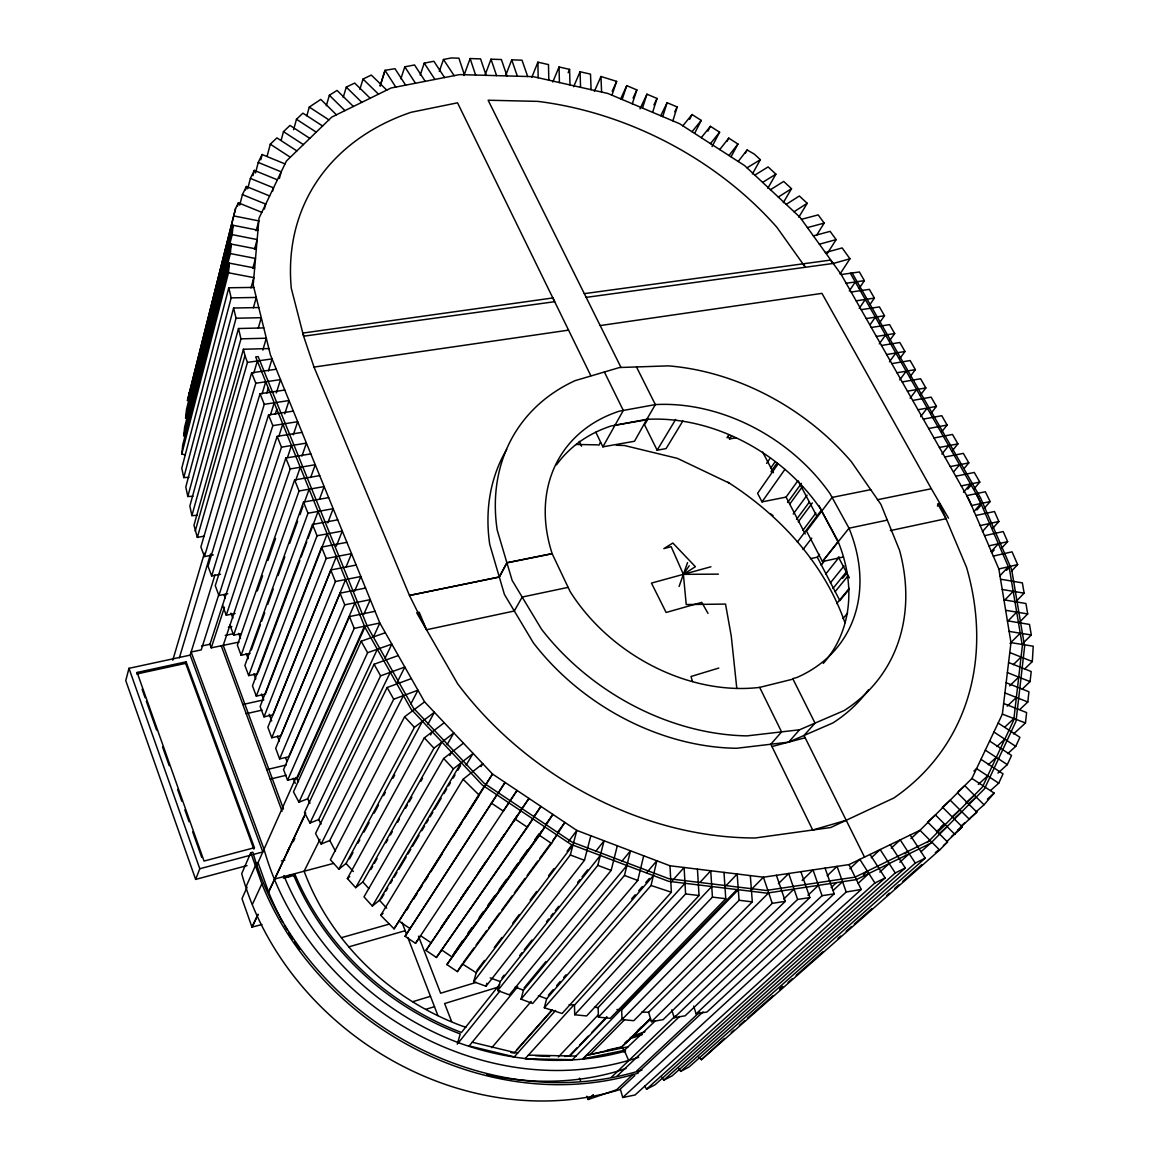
<?xml version="1.0" encoding="UTF-8"?>
<svg xmlns="http://www.w3.org/2000/svg" width="1159" height="1159" viewBox="0 0 1159 1159"><rect width="100%" height="100%" fill="white"/><g stroke="black" fill="none" stroke-linecap="round" stroke-linejoin="round"><path stroke-width="1.5" d="M1024.556 669.062L1032.321 661.543L1033.234 646.2L1010.981 642.637L998.855 568.968L968.938 499.471L841.217 274.538L800 217.284L744.643 165.621L679.493 123.665L607.838 93.459L533.285 76.668L459.616 74.596L390.989 88.026L331.764 117.088L286.374 161.072L259.036 218.08L253.198 284.882L270.409 354.857L379.833 623.02L424.585 701.861L492.517 774.024L576.834 830.424L669.989 865.773L763.419 877.204L848.996 864.6L920.014 830.308L971.923 778.457L1002.361 714.132L1010.981 642.637M185.208 454.734L181.746 454.154L228.482 272.785L229.424 263.151L254.676 268.004M231.264 244.085L184.629 427.106L183.673 436.059L230.351 253.575L231.264 244.085L256.342 248.968M233.075 225.281L186.512 409.344L185.57 418.196L232.177 234.64L233.075 225.281L257.979 230.192M181.746 454.154L182.716 445.085L229.424 263.151M1013.546 733.98L1025.454 722.97L1026.613 712.582L1003.651 703.484M1019.891 709.424L1027.801 701.992L1028.946 691.764L1006.157 682.709M1022.238 689.098L1030.076 681.622L1031.206 671.539L1008.591 662.528M235.567 208.533L187.454 400.536L235.567 208.533L238.377 202.811L261.789 212.329M669.989 865.773L671.365 892.242L562.115 1013.488L544.31 1007.765L651.054 885.49L656.834 860.789L646.751 872.568M626.889 865.527L523.448 990.177L521.043 999.174L532.676 1003.477L637.769 880.463L643.68 855.791M521.043 999.174L624.469 875.436L630.496 850.793L621.789 861.383M600.333 855.472L500.195 981.586L497.704 990.568L509.381 994.871L611.155 870.409L617.298 845.78M237.494 206.302L238.377 202.811M239.739 205.114L242.405 194.611L246.418 186.483L269.641 195.958M497.704 990.568L597.812 865.367L604.071 840.768L595.654 851.488M245.52 189.989L246.418 186.483M247.707 188.845L250.387 178.399L254.328 170.387L277.378 179.819M252.981 175.617L254.328 170.387M255.545 172.908L258.24 162.434L262.137 154.538L284.998 163.912M260.775 159.783L262.137 154.538M214.951 574.951L190.177 655.125L128.968 668.323L125.766 680.637L195.639 879.406L247.041 865.599M544.31 1007.765L546.657 998.754L653.386 875.552M572.952 845.114L476.233 972.734L473.669 981.702L486.012 986.266L584.455 860.311L590.829 835.74M253.821 287.403L228.772 287.78L181.775 468.207L183.788 477.595L188.946 477.32M267.077 156.407L270.293 144.165L276.914 137.878L296.863 150.902M183.788 477.595L231.177 297.877L228.772 287.78M473.669 981.702L570.329 854.98L576.834 830.424L568.692 841.275M258.776 307.541L233.596 308.019L185.802 487.026L187.816 496.516L193.002 496.226M137.11 672.452L136.69 674.002L185.643 663.354L186.121 661.818L137.11 672.452L204.042 861.065L254.429 847.707L186.121 661.818M256.139 230.786L258.79 220.891L233.973 215.965M281.144 140.297L283.477 131.633L289.996 125.433L309.815 138.356M264.382 209.069L265.73 204.114L242.405 194.611M254.502 249.388L257.153 239.551L232.177 234.64M187.816 496.516L236.045 318.232L233.596 308.019M272.626 191.177L273.524 187.859L250.387 178.399M252.836 268.251L255.502 258.457L230.351 253.575M263.788 327.925L238.493 328.519L189.859 506.048L191.901 515.625L197.102 515.32M279.377 178.486L281.202 171.836L258.24 162.434M293.604 129.692L296.472 119.276L302.89 113.162L322.579 125.983M250.967 288.055L253.835 277.624L228.482 272.785M191.901 515.625L240.956 338.848L238.493 328.519M306.845 115.784L309.279 107.092L320.797 99.399L336.429 114.799M253.386 307.801L256.284 297.443L231.177 297.877M268.859 348.555L243.433 349.25L193.959 525.259L197.334 537.399L204.375 536.124M486.012 986.266L486.867 983.267M195.205 531.126L244.955 355.581L243.433 349.25M197.334 537.399L247.461 362.39L244.955 355.581M258.327 327.983L261.268 317.696L236.045 318.232M326.345 105.701L329.359 95.27L337.037 90.431L353.394 106.469M276.277 369.228L251.633 372.792L200.884 546.961L204.462 556.581L213.285 554.944M457.269 1044.187L460.253 1033.944C386.599 1006.084 324.259 948.453 293.807 875.494L294.676 873.727C325.201 946.816 387.671 1004.534 461.456 1032.452L499.674 984.426M253.792 373.111L257.341 360.985M262.818 350.119L266.324 338.211L240.956 338.848M172.778 660.224L204.404 553.22M204.462 556.581L255.82 383.238L251.633 372.792M343.18 97.53L346.28 87.128L354.668 83.071L370.185 98.24M179.355 657.848L210.576 553.944M284.781 390.047L260.036 393.756L208.04 566.244L211.648 575.951L220.514 574.256M268.41 370.996L272.061 358.899L247.461 362.39M262.064 393.901L265.73 381.789M266.715 393.321L268.308 388.135M359.87 89.359L363.013 79.058L371.3 75.06L386.744 90.098M211.648 575.951L264.281 404.317L260.036 393.756M672.872 120.884L677.16 106.961L667.106 102.702L660.789 115.683M293.357 411.097L268.54 414.936L215.27 585.701L218.921 595.494L227.801 593.756M276.335 392.988L280.521 379.616L255.82 383.238M270.467 414.806L274.234 402.81M662.745 116.61L667.106 102.702M275.205 414.357L276.827 409.228M218.935 594.06L201.217 649.924L191.134 652.01L264.02 849.243C307.265 1002.636 484.491 1108.931 638.71 1057.298M380.138 85.752L385.02 70.337L394.987 68.685L405.65 85.158M380.239 85.969L385.02 70.337M218.921 595.494L272.829 425.628L268.54 414.936M652.618 112.336L657.037 98.457L646.954 94.183L640.014 108.874M239.015 642.086L211.257 647.838L209.953 644.274L277.146 436.363L302.05 432.379M284.781 413.806L289.055 400.55L264.281 404.317M278.928 436.059L282.81 424.049M211.257 647.838L224.455 607.244M642.463 108.062L646.954 94.183M400.869 78.769L404.795 66.816L414.545 64.962L425.223 81.333M235.161 613.444L226.251 615.241L281.478 447.171L277.146 436.363M632.307 103.774L636.856 89.924L626.758 85.65L620.731 98.79M293.299 434.842L297.689 421.702L272.829 425.628M310.815 453.879L285.838 458.022L223.223 645.36L283.477 809.054M287.461 457.53L291.488 445.534M622.122 99.486L626.758 85.65M420.21 75.045L424.237 63.122L433.872 61.282L444.578 77.537M241.101 633.64L233.654 635.161L290.214 468.946L285.838 458.022M611.938 95.183L616.646 81.376L600.956 76.494L594.379 91.387M301.934 456.095L306.425 443.1L281.478 447.171M319.696 475.625L294.618 479.927L237.378 645.201L241.13 655.284L250.098 653.401M257.298 590.96L262.6 575.719M267.903 560.463L275.552 538.428M295.559 480.811L300.268 467.251M439.29 71.423L443.462 59.471L451.416 57.95L458.921 58.182L464.368 74.727M241.13 655.284L299.051 490.967L294.618 479.927M679.087 586.468L687.562 562.564M310.641 477.595L315.248 464.73L290.214 468.946M328.663 497.617L303.513 502.064L244.897 665.425L248.678 675.61L257.675 673.669M251.315 650.011L260.442 624.629M261.659 621.238L264.701 612.778M267.743 604.317L273.22 589.076M278.088 575.545L284.795 556.914M289.663 543.383L297.573 521.376M300.007 514.596L303.05 506.135M304.266 502.745L309.134 489.214M463.948 75.552L470.119 58.544L480.579 58.877L486.114 75.349M248.678 675.61L307.99 513.234L303.513 502.064M319.449 499.312L324.172 486.592L299.051 490.967M337.733 519.84L312.495 524.462L252.474 685.853L256.298 696.124L265.324 694.14L327.171 533.864M258.298 671.988L299.848 560.434M301.108 557.044L306.773 541.832M308.033 538.457L318.102 511.409M485.288 74.451L491.01 59.196L501.383 59.529L507.005 75.929M256.298 696.124L317.03 535.748L312.495 524.462M327.765 522.854L333.184 508.7L307.99 513.234M346.903 542.325L321.579 547.106L260.138 706.468L264.006 716.856L273.046 714.813L336.342 556.566M505.846 75.045L511.713 59.862L521.999 60.181L527.693 76.523M195.639 879.406L199.783 868.743L128.968 668.323M264.006 716.856L326.157 558.522L321.579 547.106M336.327 546.121L342.311 531.054L317.03 535.748M356.175 565.056L330.764 569.996L267.874 727.287L271.771 737.776L280.855 735.675L345.628 579.529M531.836 77.291L537.906 62.18L548.482 64.585L548.815 80.174M271.771 737.776L335.4 581.543L330.764 569.996M346.092 566.896L351.525 553.654L326.157 558.522M365.563 588.048L340.065 593.162L275.697 748.323L279.623 758.913L288.736 756.755L355.002 602.752M552.8 82.014L559.044 66.976L569.562 69.366L570.011 84.94M568.156 72.698L569.562 69.366M279.623 758.913L344.745 604.839L340.065 593.162M354.596 591.22L360.855 576.516L335.4 581.543M573.647 86.708L580.051 71.757L590.51 74.133L591.09 89.692M375.052 611.286L349.467 616.574L283.578 769.562L287.562 780.268L296.69 778.051L364.491 626.237M641.985 1070.032C481.086 1120.652 297.805 1012.184 252.865 852.198L250.779 852.734L241.709 873.654C284.853 1030.018 462.89 1137.457 620.427 1089.46M254.429 847.707L253.835 849.069L185.643 663.354M287.562 780.268L354.205 628.395L349.467 616.574M363.883 614.14L370.286 599.638L344.745 604.839M246.201 886.389L255.4 865.686M247.099 887.214L241.985 898.674L251.981 927.128L261.934 924.534M256.588 865.903L295.994 777.486M298.471 781.644L297.008 778.891L364.868 627.164L255.69 356.929L258.153 356.581L367.374 626.468L413.372 707.961L484.013 783.194L571.851 841.985L668.902 878.739L766.186 890.474L855.154 877.102L928.808 841.159L982.455 787.019L1013.748 720.072L1022.354 645.838L1009.532 569.475L978.616 498.153L850.329 273.249M385.339 632.727L361.159 641.231L293.473 791.858L298.95 802.202L307.613 798.812L377.327 649.257M612.184 91.257L616.646 81.376M373.27 637.334L379.833 623.02L354.205 628.395M298.95 802.202L367.606 652.72L391.8 644.114L385.078 658.24M252.488 904.208L261.876 883.81L250.779 852.734M990.641 790.438L998.739 783.194L1003.042 773.879L980.963 759.348M997.942 773.082L1007.301 764.636L1011.546 755.451L989.627 741.05M1007.75 753.625L1015.733 746.353L1019.906 737.312L998.16 723.042M633.046 98.109L636.856 89.924M289.257 848.2L287.07 852.894L289.199 848.069M398.29 655.545L374.082 664.252L304.469 812.589L309.989 823.02L318.653 819.572L390.322 672.307M251.981 927.128L258.008 914.335M268.54 891.952L305.701 813.024M252.039 927.243L258.066 914.465M282.753 922.1A272.785 235.885 35.7 0 1 268.613 892.082L305.034 814.719M293.27 841.709L294.806 838.45M188.975 393.466L190.931 389.352M653.922 104.962L657.037 98.457M283.448 878.232L284.303 876.479M309.989 823.02L380.601 675.856L404.824 667.048L397.131 682.506M288.634 876.856L289.489 875.088M411.373 678.594L387.135 687.504L315.552 833.495L321.13 844.027L329.793 840.507L403.448 695.588M674.77 111.815L677.16 106.961M319.985 839.348L304.122 871.22C330.837 942.948 390.945 999.942 462.499 1026.164L465.961 1027.178M321.13 844.027L393.712 699.21L417.964 690.199L410.851 703.904M689.648 119.348L692.082 114.524L701.238 120.42L694.676 133.256M707.932 131.112L710.409 126.317L719.594 132.213L712.046 146.57M424.585 701.861L404.592 716.784L330.373 859.775L338.863 869.134L346.063 863.469L422.456 721.275M338.863 869.134L414.444 727.316L434.393 712.278L427.874 724.274M727.07 141.297L728.765 138.124L737.95 144.035L731.068 156.769M349.554 858.906L352.959 852.575M358.073 843.086L359.768 839.927M364.027 832.017L369.142 822.542M374.241 813.053L378.5 805.143M383.6 795.654L385.31 792.495M392.959 778.269L394.668 775.11M441.956 742.05L362.854 881.956L355.683 887.678L347.367 878.522L424.324 737.863L444.23 722.723M745.396 153.118L747.135 149.946L754.451 154.205L760.347 159.71L752.408 173.922M430.583 734.951L432.321 731.778M598.812 445.317L600.536 442.216M595.827 432.22L602.883 446.838L623.31 410.445L604.375 371.996M355.683 887.678L433.973 748.178L453.821 732.923L447.07 744.744M370.88 869.511L372.662 866.367M374.444 863.223L377.11 858.5M386.019 842.767L387.801 839.623M390.482 834.9L392.264 831.756M397.609 822.325L399.391 819.167M405.621 808.156L407.403 805.012M409.185 801.869L411.865 797.146M420.775 781.412L422.557 778.269M767.794 188.28L775.893 174.169L768.113 166.925L754.813 175.11M463.455 743.151L443.651 758.508L363.998 896.863L372.343 906.063L379.486 900.268L461.296 762.665M449.808 755.451L451.619 752.336M556.523 464.831A166.563 128.026 33.7 0 1 611.054 426.005L646.809 419.312L655.357 404.592L636.479 366.939M646.809 419.312L634.509 441.26L602.883 446.838M648.185 418.616L644.563 424.846L657.139 450.199L666.092 448.591L682.897 420.934M783.267 202.709L791.51 188.7L783.687 181.427L770.46 189.714M372.343 906.063L453.357 768.866L473.118 753.422L466.135 765.041M381.268 898.819L384.035 894.183M385.875 891.083L387.729 887.997M390.482 883.346L392.336 880.26M394.176 877.16L396.943 872.524M398.783 869.424L406.157 857.052M407.997 853.951L410.764 849.315M412.604 846.215L419.051 835.378M421.818 830.742L424.571 826.106M426.425 823.006L428.265 819.906M430.105 816.82L432.872 812.169M434.712 809.083L441.159 798.247M443.926 793.611L446.693 788.96M448.533 785.874L450.373 782.774M453.14 778.138L454.98 775.038M457.747 770.402L460.514 765.751M657.139 450.199L675.668 419.428M798.797 217.211L807.2 203.289L799.348 195.987L786.164 204.39M484.201 786.309L394.06 928.852L380.717 915.291L463.093 779.268L482.796 763.709L481.028 766.592M816.544 235.378L824.165 223.107L818.211 214.893L801.463 219.326M394.06 928.852L492.517 774.024L485.302 785.454M406.823 909.945L408.736 906.889M413.546 899.268L417.385 893.183M419.312 890.126L422.195 885.563M425.078 880.985L427.961 876.421M430.844 871.843L442.361 853.56M452.937 836.798L456.776 830.699M458.703 827.656L461.586 823.078M464.469 818.515L478.884 795.654M827.425 253.314L836.132 239.623L830.134 231.351L813.386 235.885M544.875 826.918L446.881 964.549L457.356 971.619L551.539 843.419L564.853 822.412L557.856 831.974M457.356 971.619L462.296 963.882L476.233 972.734M446.881 964.549L539.471 835.335L552.886 814.4L545.99 824.049M728.91 434.697L727.012 437.638L728.721 437.334L729.562 438.971L735.936 437.827M508.83 802.796L415.516 943.339L405.071 936.284L505.092 782.441L497.747 793.785M405.071 936.284L496.834 794.77M729.562 438.971L731.474 436.045M520.84 810.836L425.961 950.409L436.421 957.479L527.417 827.265L540.92 806.403L534.154 816.124M840.058 273.959L849.938 258.79L842.144 247.925L825.396 252.575M436.421 957.479L532.85 818.877M425.961 950.409L528.968 798.406L521.362 809.59M415.516 943.339L420.572 935.704L431.003 942.731M509.554 801.695L517.03 790.424L503.325 811.126L491.286 803.071M849.301 290.981L855.299 281.956M859.341 288.156L864.368 280.652L859.399 271.974L841.217 274.538M859.21 308.424L865.28 299.471M440.521 928.345L449.649 914.929M460.804 898.544L468.917 886.621M478.059 873.205L486.172 861.282M495.299 847.881L504.426 834.466M512.539 822.542L516.61 816.588M441.347 927.475L449.431 915.596M460.543 899.283L469.641 885.925M478.739 872.568L486.823 860.688M495.922 847.345L504.006 835.465M513.104 822.108L517.146 816.182M736.805 688.432L731.257 636.059L725.534 604.085L686.215 604.534L683.39 574.342L689.243 565.751M870.308 304.078L874.379 298.109L869.366 289.359L851.141 292.025M766.592 463.383L769.677 458.921M770.619 468.265L774.719 462.34M870.235 324.549L875.364 317.146M770.981 471.742L777.167 462.847M778.24 463.658L757.595 493.299L762.014 501.89L786.077 497.095L797.667 481.028M879.319 323.144L884.491 315.741L879.42 306.903L861.166 309.67M762.014 501.89L784.889 469.409M879.275 343.861L885.548 334.994M889.446 340.876L894.676 333.546L889.576 324.621L871.278 327.49M462.412 940.934L453.097 954.9L542.021 830.67M467.656 933.603L471.858 927.722M479.203 917.45L483.404 911.582M487.606 905.701L494.951 895.429M499.152 889.561L506.497 879.275M510.699 873.408L518.044 863.136M520.145 860.195L527.49 849.924M534.835 839.652L539.036 833.77M787.642 502.455L801.434 483.404M889.46 361.796L895.82 353.002M789.801 504.035L802.506 486.534M899.659 358.783L904.976 351.496L899.819 342.499L881.492 345.469M463.354 962.434L473.988 947.946M476.117 945.049L486.737 930.561M488.866 927.678L499.5 913.191M501.63 910.293L512.249 895.806M514.379 892.908L525.013 878.421M527.142 875.523L537.762 861.05M539.891 858.153L550.525 843.665M552.64 840.768L556.899 834.973M793.22 514.031L807.084 495.154M796.552 519.362L809.446 501.934M899.746 379.906L906.193 371.184M798.29 521.825L812.329 502.934M909.945 376.892L915.364 369.634L910.148 360.55L891.793 363.622M802.825 530.431L815.864 513.075M797.334 542.064L821.383 510.163L818.906 505.498M476.871 970.503L484.476 960.449M494.256 947.511L501.876 937.457M512.742 923.1L519.261 914.48M530.127 900.108L536.646 891.488M548.598 875.682L554.031 868.511M567.084 851.271L571.43 845.519M910.134 398.189L916.668 389.54M920.362 395.118L925.853 387.932L920.594 378.761L902.195 381.934M803.042 549.525L811.778 538.08M738.211 161.478L747.135 149.946M920.608 416.632L927.229 408.069M810.416 558.667L817.298 557.189L819.529 554.335M930.88 413.531L936.429 406.403L931.126 397.146L912.698 400.434M728.968 155.523L737.95 144.035M870.713 489.649L832.09 497.414L806.592 531.213L822.455 561.55L849.011 528.2L887.316 520.116M821.137 565.23L824.484 560.97M719.725 149.569L728.765 138.124M501.934 977.95L504.151 975.139M519.739 955.48L521.956 952.684M524.187 949.873L531.967 940.05M546.44 921.796L548.656 918.986M550.887 916.175L553.118 913.379M555.335 910.568L558.681 906.352M577.588 882.492L579.819 879.681M582.035 876.87L587.599 869.858M825.759 574.038L839.261 557.073M710.481 143.629L719.594 132.213M941.485 432.119L947.12 425.049L941.76 415.704L923.303 419.109M283.883 875.596C315.552 952.51 380.92 1013.444 458.457 1042.694L500.022 990.916M830.409 582.861L843.998 565.983M701.253 137.689L710.409 126.317M832.944 588.453L846.548 571.662M941.876 454.067L948.685 445.664M842.593 578.269L846.012 574.082M692.024 131.735L701.238 120.42M835.074 591.742L847.62 576.342M952.205 450.88L957.913 443.883L952.495 434.451L934.009 437.972M517.725 986.686L469.163 1045.954L514.292 1056.863L555.581 1010.46M682.81 125.809L692.082 114.524M836.74 603.578L849.286 588.337M839.768 600.652L848.953 589.511M524.056 987.932L545.889 961.579M953.77 471.699L959.551 464.745M964.172 468.439L968.808 462.89L963.346 453.372L944.817 457.008M842.999 618.573L847.635 613.039M937.385 506.077L939.587 503.455L966.563 567.403A310.684 239.536 33.7 0 1 893.806 798.015L830.713 827.526L755.233 837.971A310.684 239.536 33.7 0 1 457.718 683.868L416.733 612.792L419.196 612.271L426.512 629.757L514.306 610.996L522.173 597.059L568.127 587.367M963.506 492.271L970.547 483.998M491.764 1047.722L531.17 1001.405M967.707 489.127L971.228 484.998M973.937 488.939L979.804 482.086L974.284 472.466L955.74 476.219M548.41 995.146L553.104 989.728M556.624 985.657L560.13 981.586M563.651 977.515L565.998 974.806M631.669 898.848L635.19 894.791M638.71 890.72L642.231 886.649M645.751 882.579L649.272 878.508M973.821 511.698L980.949 503.513L976.066 493.691M975.907 811.966L984.02 804.781L994.176 793.118L971.923 778.457M976.878 509.946L980.442 505.846M984.194 508.352L990.148 501.572L985.338 491.764L966.751 495.632L971.532 505.512L990.148 501.572M506.686 449.46A217.356 167.215 33.7 0 0 489.735 544.44L504.426 594.451L533.328 642.796A217.356 167.215 33.7 0 0 736.53 748.279L788.627 742.137L799.536 729.793L844.129 710.568A219.732 167.939 33.6 0 0 899.587 550.395L880.941 504.426L851.416 461.775A219.732 167.939 33.6 0 0 668.424 365.867L619.529 367.519L575.125 380.645A219.732 167.939 33.6 0 0 497.182 529.996L512.133 580.384L541.456 629.134A219.732 167.939 33.6 0 0 746.976 735.878L799.536 729.793M516.711 1049.822L551.409 1010.605M552.481 1009.822L514.19 1053.067L510.829 1052.502M982.397 531.619L989.612 523.52M672.553 880.478L684.114 867.497L685.592 893.937L574.705 1014.762L586.584 1015.95L699.036 895.53L697.443 869.134M992.828 528.214L998.841 521.507L994.48 511.51L975.835 515.509M574.212 1004.549L525.099 1058.761L572.445 1059.703L621.021 1009.561M574.705 1014.762L574.487 1005.172L684.998 883.317M991.075 551.742L998.377 543.73M991.727 552.655L994.176 549.989M1001.506 548.337L1007.635 541.659L1003.216 531.561L984.527 535.69M700.05 882.347L710.742 870.757L712.423 897.124L598.421 1017.153L610.228 1018.341L725.766 898.703L723.984 872.379M999.724 575.994L1008.344 566.765M1006.548 570.286L1009.011 567.649M598.421 1017.153L598.145 1007.591L711.742 886.534M1011.445 571.199L1017.645 564.621L1012.053 551.829L993.306 556.088M558.392 1056.936L598.189 1014.907M726.215 885.505L737.167 874.002L739.065 900.282L622.006 1019.529L633.741 1020.717L752.307 901.861L750.322 875.61M1004.433 600.478L1013.198 591.336M569.634 1055.516L577.066 1047.779M579.543 1045.201L588.207 1036.16M591.93 1032.292L606.794 1016.805M606.939 1017.385L569.779 1056.081L564.897 1056.443M620.485 1009.88L736.979 889.561M1015.342 602.245L1024.136 593.162L1022.368 582.876L1000.536 579.196M622.006 1019.529L621.659 1009.996L738.312 889.721M1007.852 621.166L1016.689 612.126M624.31 1050.358L582.89 1058.862L623.267 1017.689M698.964 1057.182L701.354 1059.732L939.63 850.025L947.511 841.985L927.953 822.368M946.787 841.608L962.274 826.932L942.832 807.519M957.421 830.235L976.82 812.111L957.479 792.872M750.931 889.909L763.419 877.204L772.242 903.339L651.43 1021.687L648.62 1012.271L768.707 892.85M586.947 1054.704L590.293 1054.487L624.542 1019.732M1018.833 622.905L1027.7 613.937L1025.918 603.506L1003.94 599.869M1010.04 643.404L1020.239 633.191M701.354 1059.732L724.52 1038.464M582.89 1058.862L586.454 1055.313L628.048 1046.809M778.486 883.636L788.685 873.495L797.624 899.442L674.176 1017.718L671.8 1009.909M1023.6 642.622L1031.307 634.987L1029.496 624.426L1007.388 620.818M624.715 1043.303L627.265 1040.782M637.508 1030.699L641.347 1026.917M590.293 1054.487L621.05 1047.519L650.489 1018.529M625.831 1042.941L650.17 1018.978M650.358 1019.413L621.05 1047.519M1013.314 664.643L1021.065 657.052M802.129 880.492L813.01 869.902L822.05 895.704L696.095 1013.879L693.69 1006.113M783.701 899.065L794.031 889.025M776.429 875.291L785.309 901.34L663.136 1019.645L651.43 1021.687M1009.663 685.867L1018.732 677.102M586.845 1096.226L588.192 1099.5L593.336 1094.589M611.3 1077.348L675.175 1016.11M616.704 1076.436L679.609 1016.472M827.207 875.755L837.059 866.367L846.215 891.995L622.745 1097.515L620.311 1089.054L634.77 1075.581M655.516 1020.688L624.324 1050.344L628.7 1060.673M807.982 895.284L818.428 885.346M1007.214 706.164L1016.371 697.457M800.883 871.698L809.88 897.573L685.157 1015.791L674.176 1017.718M849.822 868.772L859.833 859.37L874.9 882.984L646.548 1089.199L644.795 1086.113M831.148 887.548L836.378 882.636M615.806 1090.503L633.104 1074.306M636.769 1070.988L699.732 1012.024M1004.679 727.2L1013.922 718.551M637.392 1073.133L703.064 1011.85M833.335 890.3L842.535 881.695M871.293 857.805L880.159 849.547L895.226 872.959L663.687 1080.246L661.934 1077.189M825.063 868.134L834.176 893.85L706.976 1011.981L696.095 1013.879M996.856 746.541L1004.824 739.181M973.937 771.054L976.573 768.605L998.739 783.194M891.242 848.142L900.224 839.869L915.277 863.078L680.637 1071.394L678.884 1068.352M863.354 874.828L867.352 871.148M858.182 883.303L868.859 873.509M958.116 791.698L964.723 785.643L984.02 804.781M988.308 764.723L996.305 757.392M942.296 807.388L950.177 800.159L969.576 819.5M927.577 822.093L935.414 814.922L954.915 834.437M910.931 838.609L920.014 830.308L939.63 850.025M879.826 872.075L889.185 863.571M848.996 864.6L861.238 889.46L635.074 1094.98L622.745 1097.515M978.297 784.397L987.656 775.907M905.063 853.864L907.729 851.445M899.862 862.209L909.236 853.763M966.041 802.723L974.357 795.19M941.036 826.758L943.73 824.339M951.8 817.081L959.869 809.822M936.458 831.669L944.498 824.44M870.032 854.444L885.099 877.957L655.139 1084.708L646.548 1089.199M937.095 831.901L945.15 824.657M969.301 803.419L976.284 797.117M927.113 842.564L929.808 840.145M955.074 817.79L961.811 811.749M939.036 833.843L947.106 826.613M921.028 851.72L931.764 842.129M890.228 844.694L905.28 868.004L672.191 1075.813L663.687 1080.246M987.425 799.102L994.176 793.118M961.927 825.295L964.636 822.904M970.054 818.109L976.82 812.111M910.148 835.074L925.201 858.182L689.054 1067.004L680.637 1071.394M951.452 836.494L962.274 826.932M779.964 988.757L782.673 986.352M731.286 1032.51L733.98 1030.119M739.399 1025.367L744.802 1020.601M747.497 1018.225L773.183 995.595M779.935 989.641L782.644 987.265M788.048 982.499L792.09 978.92M796.146 975.356L823.18 951.539M838.044 938.442L840.753 936.052M846.157 931.3L851.561 926.534M854.255 924.143L871.829 908.67M886.693 895.574L889.402 893.198M894.806 888.431L898.862 884.853M902.919 881.289L921.825 864.614M935.342 852.705L938.051 850.329M943.455 845.563L947.511 841.985M380.717 915.291L383.093 913.35M347.367 878.522L349.772 876.624M794.06 211.749L807.2 203.289M683.39 574.342L695.386 566.708L672.857 543.035L663.832 548.627L671.162 546.686L683.39 574.342L718.392 574.14M778.297 197.044L791.51 188.7M762.622 182.398L775.893 174.169M747.004 167.838L760.347 159.71M874.9 882.984L885.099 877.957M895.226 872.959L905.28 868.004M915.277 863.078L925.201 858.182M788.627 742.137L832.886 722.941A217.356 167.215 33.7 0 0 868.468 689.88M588.192 1099.5L615.415 1090.17M625.976 1068.41L617.718 1071.191A272.785 235.885 35.7 0 1 486.794 1074.726M630.337 1037.638L641.985 1033.785M630.192 1038.652L642.057 1034.726M633.292 1035.653L644.94 1031.814M425.831 1009.33L434.48 1006.664M497.385 987.352L444.621 1003.549L451.561 1021.441M718.768 668.062L691.01 676.494L692.488 681.521M412.821 1001.68L430.496 996.305M476.306 982.354L440.608 993.22L418.5 936.211M846.2 820.297L812.72 830.018L770.822 744.237L781.572 731.88L759.667 687.388A168.49 128.663 33.6 0 1 570.127 591.568L552.191 553.77L506.947 562.868L499.326 577.081L409.475 595.451L314.017 367.084L303.615 336.197L291.286 288.258A291.764 211.996 27 0 1 411.054 112.293L457.53 102.818L590.8 375.646M348.859 946.845L405.201 930.706M341.557 937.645L389.381 924.071M833.263 263.484L849.938 258.79M819.384 244.216L836.132 239.623M710.916 566.78L651.459 583.093L666.121 612.474L701.774 602.361L708.004 613.372M807.417 227.599L824.165 223.107M254.908 863.484L258.051 862.629L268.584 892.082M199.783 868.743L251.691 854.907M253.285 854.487L262.818 851.952L190.177 655.125M285.172 877.783L293.807 875.494M771.952 746.555L805.157 737.747M274.77 879L333.517 863.412M281.434 860.92L284.882 860.021M759.667 687.388L792.988 679.116M270.264 779.109L286.215 775.255M266.787 769.634L286.201 764.998M998.855 568.968L1017.645 564.621M988.902 545.86L1007.635 541.659M246.215 713.683L262.021 710.134M242.839 704.498L263.803 699.848M607.186 1050.141L620.876 1047.084M637.943 1073.22C488.243 1118.029 319.044 1026.497 261.876 883.81M980.166 525.578L998.841 521.507M843.477 556.957L822.455 561.55L837.957 541.804L821.731 511.148M625.585 1051.039C570.75 1066.483 511.742 1062.064 458.457 1042.694M890.344 530.605L946.019 518.696L937.718 503.846L939.587 503.455M201.594 645.998L209.953 644.274M877.45 499.746L931.343 488.736L948.497 518.16M225.252 635.393L234.089 633.582M961.231 485.911L979.804 482.086M228.352 627.222L231.872 626.497M950.264 466.584L968.808 462.89M939.398 447.461L957.913 443.883M928.649 428.511L947.12 425.049M917.986 409.75L936.429 406.403M907.439 391.163L925.853 387.932M648.62 1012.271L641.796 1012.053M615.009 425.237L647.012 419.746M896.979 372.763L915.364 369.634M846.215 891.995L861.238 889.46M886.635 354.524L904.976 351.496M876.378 336.458L894.676 333.546M866.208 318.551L884.491 315.741M772.242 903.339L785.309 901.34M797.624 899.442L809.88 897.573M822.05 895.704L834.176 893.85M856.139 300.818L874.379 298.109M314.017 367.084L568.562 330.141M600.174 325.563L821.963 293.372L931.343 488.736M846.171 283.26L864.368 280.652M586.164 297.385L832.988 263.47L830.481 260.094L584.31 293.647M576.24 444.462L597.609 444.868M528.403 1055.125L575.951 1056.095M616.298 445.244L624.44 445.505L677.407 458.37L728.866 482.912M535.472 1055.69L549.583 1056.457M569.098 1004.621L574.487 1005.172M594.77 1007.243L598.145 1007.591M616.965 1009.518L621.659 1009.996M685.592 893.937L699.036 895.53M712.423 897.124L725.766 898.703M739.065 900.282L752.307 901.861M1009.127 631.394L1031.307 634.987M1005.65 610.3L1027.7 613.937M1002.231 589.496L1024.136 593.162M472.206 1042.231L517.551 1053.212M651.054 885.49L671.365 892.242M490.214 977.892L500.195 981.586M515.147 987.106L523.448 990.177M538.37 995.682L546.657 998.754M570.329 854.98L584.455 860.311M597.812 865.367L611.155 870.409M624.469 875.436L637.769 880.463M1002.361 714.132L1025.454 722.97M1007.374 672.582L1030.076 681.622M1004.925 692.923L1027.801 701.992M1009.793 652.546L1032.321 661.543M309.279 107.092L328.895 119.87M296.472 119.276L316.219 132.14M283.477 131.633L303.368 144.6M270.293 144.165L290.315 157.247M993.9 732.01L1015.733 746.353M985.309 750.163L1007.301 764.636M515.364 819.196L527.417 827.265M539.471 835.335L551.539 843.419M399.189 921.246L410.17 928.663M441.42 949.786L451.851 956.827M727.852 482.173C779.949 515.451 824.527 563.723 844.954 622.774M770.3 513.553L773.01 515.567M363.013 79.058L378.486 94.154M346.28 87.128L361.811 102.34M329.359 95.27L344.962 110.612M463.093 779.268L478.609 794.567M404.592 716.784L414.444 727.316M424.324 737.863L433.973 748.178M443.651 758.508L453.357 768.866M346.063 863.469L353.35 871.496M362.854 881.956L368.779 888.489M379.486 900.268L386.657 908.149M802.984 263.832L805.375 267.265L776.878 227.294A291.764 211.996 27 0 0 537.877 101.384L488.127 100.225L620.992 367.417M443.462 59.471L454.169 75.668M424.237 63.122L434.929 79.435M404.795 66.816L415.473 83.231M385.136 70.569L395.784 87.084M852.155 273.002L980.543 497.892L1011.662 569.576L1024.628 646.476L1016.023 721.26L984.571 788.728L930.576 843.332L856.385 879.609L766.751 893.14L668.685 881.347L570.836 844.303L482.303 785.049L411.112 709.178L364.868 627.164M361.159 641.231L367.606 652.72M374.082 664.252L380.601 675.856M387.135 687.504L393.712 699.21M819.688 507.396L838.392 541.702M307.613 798.812L309.975 803.259M318.653 819.572L321.043 824.049M329.793 840.507L335.473 851.199M798.305 481.072L816.834 516.19M838.421 557.088L849.359 577.805M762.694 452.097L773.415 472.713M786.077 497.095L805.244 533.98M817.298 557.189L839.652 600.217M864.513 857.109L804.013 735.458L815.038 723.115L792.742 678.609L796.784 677.537A168.49 128.663 33.6 0 0 849.011 528.2L830.003 493.647A168.49 128.663 33.6 0 0 655.357 404.592L619.297 411.184A168.374 128.577 33.6 0 0 552.133 553.553L506.903 562.723L499.283 576.936L409.475 595.451L426.512 629.757M579.239 441.362L581.557 446.215M621.992 1046.722L624.353 1052.285M579.428 1078.16L580.775 1081.448M401.985 922.347L406.505 934.067M407.794 937.428L437.899 1015.545M223.977 594.639L225.237 598.001M230.974 613.169L232.887 618.225M238.609 633.379L240.521 638.435M246.244 653.604L248.156 658.66M253.879 673.814L255.791 678.87M261.514 694.038L263.426 699.094M269.149 714.248L271.699 720.985M277.421 736.153L279.333 741.209M285.693 758.058L286.968 761.42M293.343 778.269L295.241 783.325M296.69 778.051L297.008 778.891M303.499 817.703L301.152 822.687M222.571 605.346L226.251 615.241M229.946 625.179L233.654 635.161M221.253 645.78L282.072 811.257M142.108 689.272L145.121 697.761M146.324 701.152L156.552 730.011M162.579 746.99L169.2 765.664M177.631 789.424L181.847 801.304M184.846 809.793L189.062 821.673M192.684 831.858L201.709 857.327M511.713 59.862L517.363 76.219M491.01 59.196L496.574 75.639M470.119 58.544L475.61 75.045M600.956 76.494L601.593 92.054M580.051 71.757L580.572 87.316M559.044 66.976L559.42 82.564M537.906 62.18L538.167 77.769M299.616 949.366A272.785 235.885 35.7 0 1 294.603 941.919M292.662 938.92A272.785 235.885 35.7 0 1 288.91 932.85M287.099 929.793A272.785 235.885 35.7 0 1 284.462 925.186M646.722 419.37A166.563 128.026 33.7 0 1 819.485 507.381M838.189 541.673A166.563 128.026 33.7 0 1 823.267 663.412M552.829 297.95L303.18 333.024L303.615 336.197L554.654 301.702L552.829 297.95"/></g></svg>
